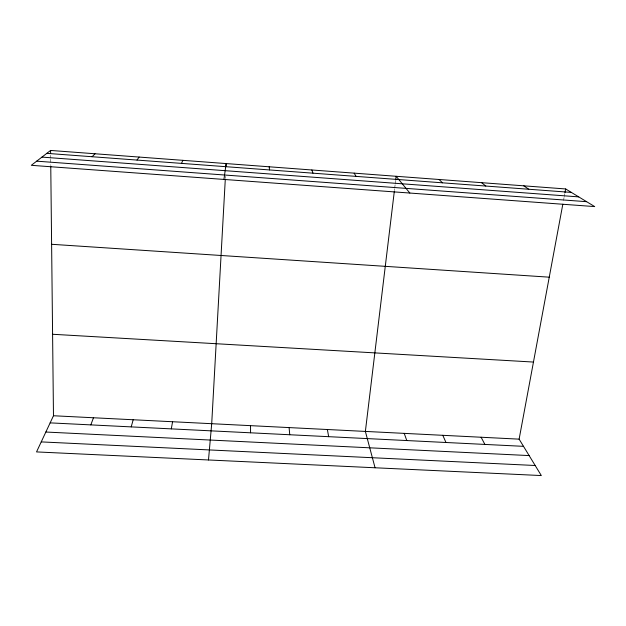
<?xml version="1.0" encoding="UTF-8"?>
<svg xmlns="http://www.w3.org/2000/svg" width="626" height="626" viewBox="0 0 626 626"><rect width="100%" height="100%" fill="white"/><g stroke="black" fill="none" stroke-linecap="round" stroke-linejoin="round"><path stroke-width="0.47" stroke-dasharray="3.13 2.35" d="M225.352 178.191L225.462 176.242M394.403 190.601L394.638 188.692M394.748 187.737L395.1 184.873M395.209 183.919L395.554 181.055M563.533 200.414L564.065 197.55M564.237 196.595L564.777 193.731M50.643 155.318L50.675 158.245M50.683 159.223L50.745 165.068"/><path stroke-width="0.94" d="M225.297 179.161L211.705 423.7L208.489 459.969M226.002 166.5L226.166 163.574L223.936 179.419M394.294 191.556L365.373 431.424L375.06 467.771M395.671 180.1L396.133 176.282L409.834 193.043M171.289 428.88L172.588 421.736M50.761 166.046L53.476 415.75L36.535 451.917L541.318 475.557L519.118 439.147L562.821 204.232M564.949 192.777L565.661 188.958L50.589 150.443L31.3 165.311L594.7 206.588L565.661 188.958M131.21 426.893L133.174 419.756M90.825 424.89L93.477 417.761M181.556 163.386L182.808 160.334M137.016 160.068L139.097 157.063M92.108 156.727L95.019 153.769M45.847 432.034L529.142 455.579M41.23 441.901L535.191 465.501M53.476 415.75L519.118 439.147M50.143 422.871L523.508 446.338M52.592 334.268L533.462 362.055M51.614 244.289L549.252 277.177M36.676 161.164L586.632 201.689M46.817 153.354L571.358 192.417M41.95 157.103L578.706 196.877M523.798 185.828L528.759 189.248M481.59 182.675L485.807 186.047M439.037 179.49L442.496 182.823M354.152 173.144L356.077 176.383M481.104 437.238L484.892 444.429M442.809 435.313L445.978 442.496M311.834 169.982L312.984 173.175M404.232 433.372L406.783 440.555M327.375 429.514L328.658 436.682M269.172 166.79L269.532 169.936M289.095 427.589L289.752 434.749M50.589 150.443L50.62 153.37M250.541 425.649L250.556 432.809"/></g></svg>
